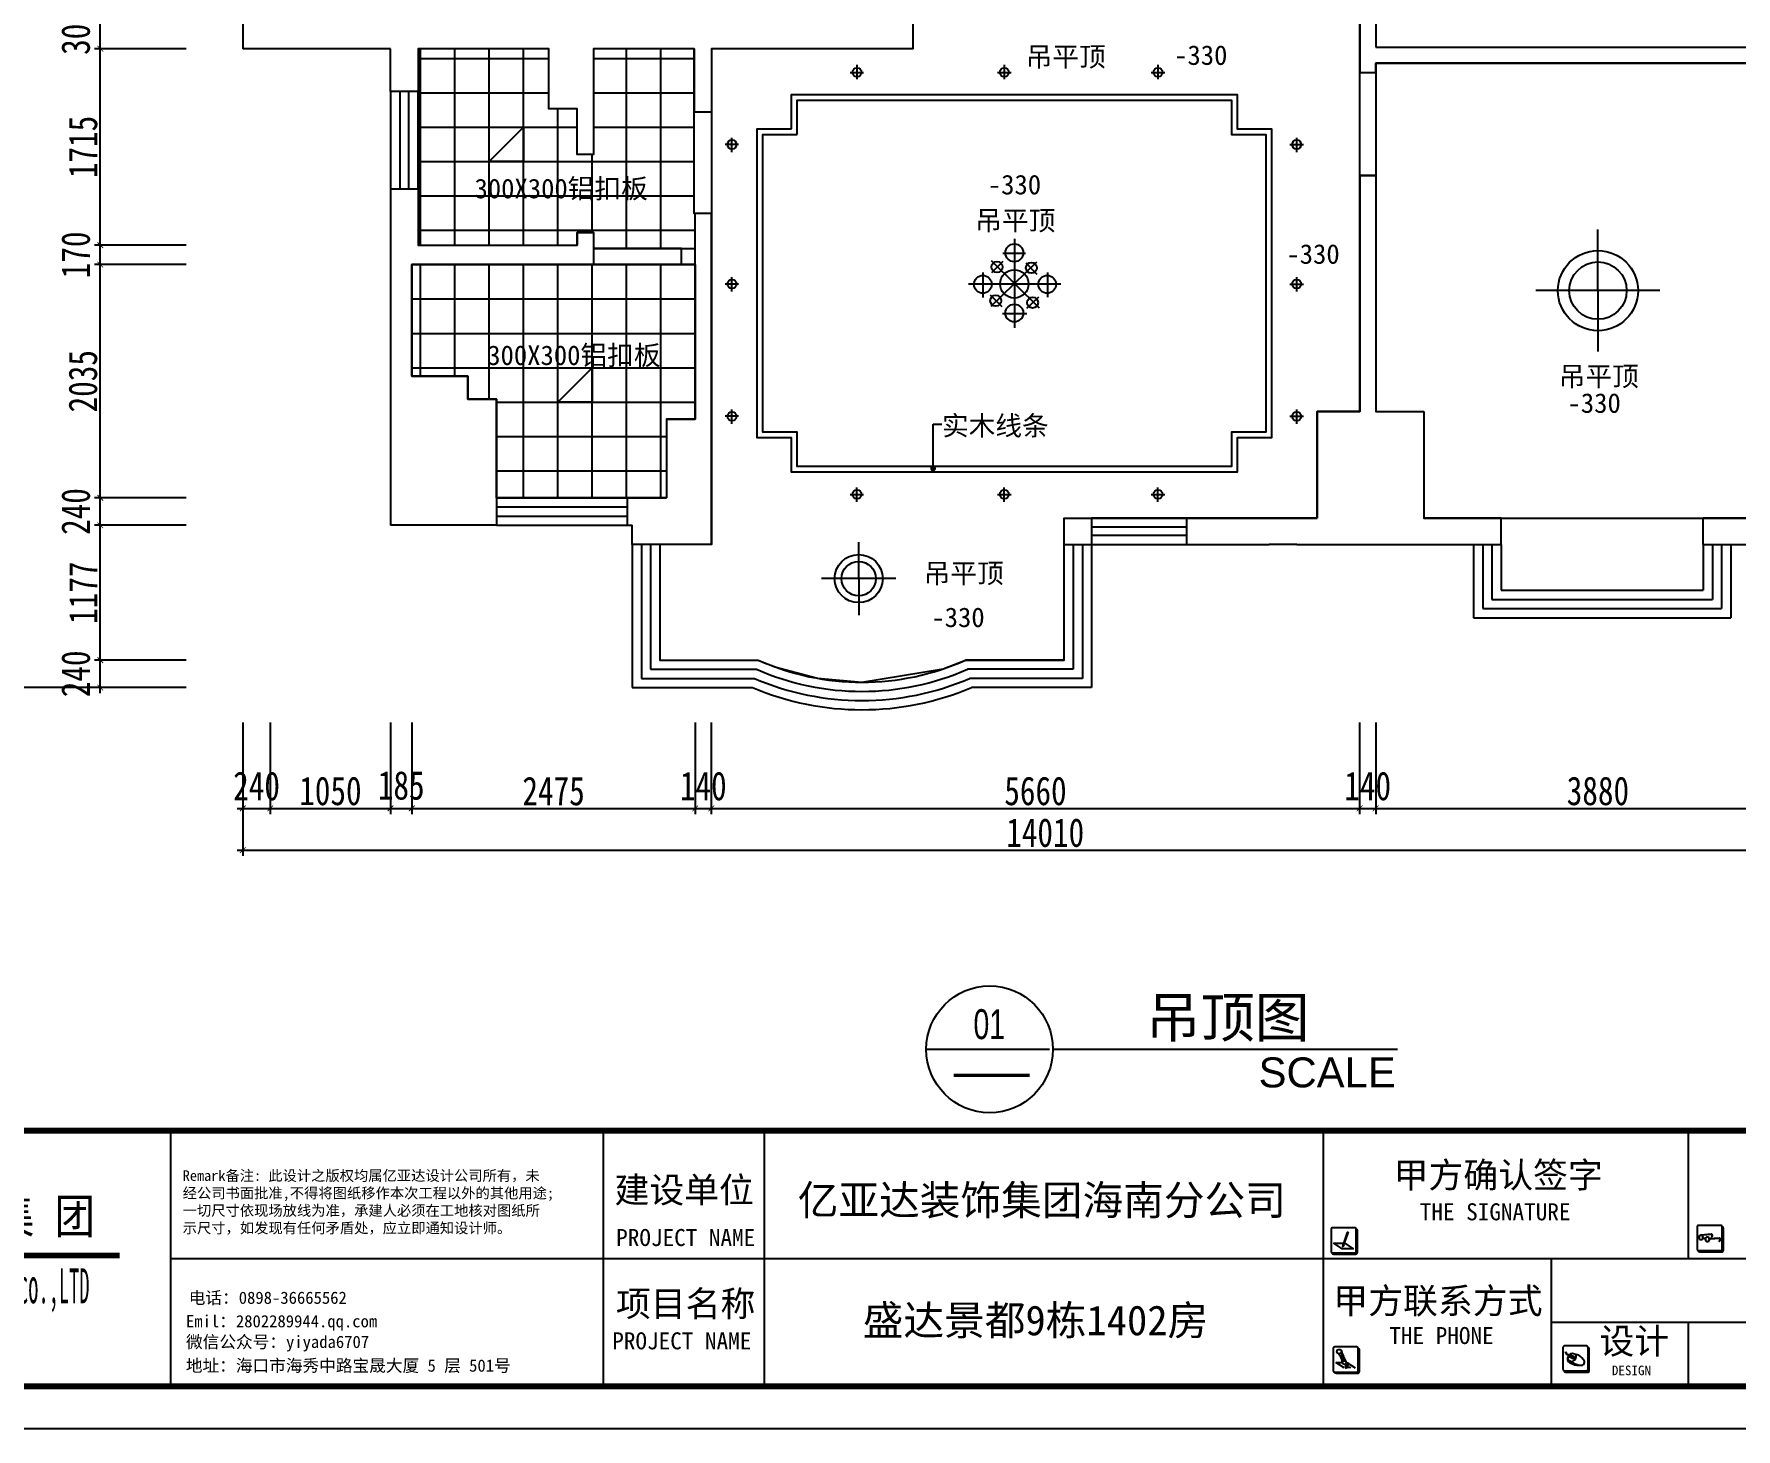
# Model space of a CAD drawing. Header units: millimetres. Extents: x 195858 to 476087, y -765534 to -702383.
# Drawn here: x 352683 to 367540, y -724474 to -712298 of the extents above; entities that cross this region are included whole.
import ezdxf
from ezdxf.enums import TextEntityAlignment as Align

# ---------------------------------------------------------------- set-up
doc = ezdxf.new("R2010")
doc.units = ezdxf.units.MM
doc.header["$PDMODE"] = 3
for name, color, linetype in [('0-01图框模板说明', 2, 'Continuous'), ('0-02图框细线', 136, 'Continuous'), ('250', 250, 'Continuous'), ('TK', 7, 'Continuous'), ('家具1', 2, 'Continuous'), ('家具内线', 8, 'Continuous'), ('家具外线', 4, 'Continuous')]:
    doc.layers.add(name, color=color, linetype=linetype)
doc.styles.add('ar', font='arial.ttf')
doc.styles.add('DIM', font='simhei.ttf', dxfattribs={"width": 0.8})
doc.styles.add('H1', font='')
doc.styles.add('HT', font='simhei.ttf')
doc.styles.get("Standard").update_dxf_attribs({"font": 'simhei.ttf'})
doc.styles.add('黑体', font='simhei.ttf')
doc.styles.get('H1').set_extended_font_data('SimSun')
doc.dimstyles.new('1-50', dxfattribs={"dimscale": 50, "dimtxt": 5, "dimasz": 1, "dimexe": 1, "dimexo": 0.1, "dimgap": 0.5, "dimtad": 1, "dimdec": 0, "dimdsep": 46, "dimtxsty": 'DIM', "dimblk": 'ARCHTICK', "dimcen": 4, "dimdle": 1, "dimclrd": 3, "dimclre": 3, "dimclrt": 7, "dimadec": 0, "dimazin": 0, "dimtfac": 1, "dimtdec": 0, "dimtmove": 2, "dimatfit": 3, "dimldrblk": 'DOT', "dimfxl": 15, "dimfxlon": 1, "dimarcsym": 0})
pattern_1 = [(0, (358455.34, -714311.02), (0, 300), []), (90, (358455.34, -714311.02), (-300, 2e-14), [])]

# ---------------------------------------------------------------- blocks, each defined once
blk = doc.blocks.new('_ArchTick')
at = {"color": 0, "linetype": 'ByBlock', "const_width": 0.15}
blk.add_lwpolyline([(-0.5, -0.5), (0.5, 0.5)], dxfattribs=at)
blk = doc.blocks.new('*D202')
at = {"layer": '250', "color": 3, "lineweight": -2}
for p, q in [((369696, -717732), (370496, -717732)), ((370446, -718022), (370446, -717682)), ((369696, -717972), (370496, -717972))]:
    blk.add_line(p, q, dxfattribs=at)
at = {"layer": 'Defpoints', "color": 0}
for p in [(363197, -717732), (370446, -717732), (363437, -717972)]:
    blk.add_point(p, dxfattribs=at)
at = {"layer": '250', "color": 3, "lineweight": -2, "xscale": 50, "yscale": 50, "zscale": 50}
for p, rotation in [((370446, -717732), 90), ((370446, -717972), 270)]:
    blk.add_blockref('_ArchTick', p, dxfattribs=dict(at, rotation=rotation))
at = {"layer": '250', "color": 7, "insert": (370301, -717852), "char_height": 250, "attachment_point": 5, "rotation": 90, "style": 'DIM'}
blk.add_mtext('240', dxfattribs=at)
blk = doc.blocks.new('_Dot')
at = {"color": 0, "linetype": 'ByBlock', "lineweight": -2}
blk.add_line((-0.5, 0), (-1, 0), dxfattribs=at)
at = {"color": 0, "linetype": 'ByBlock', "const_width": 0.5}
blk.add_lwpolyline([(-0.25, 0, 1), (0.25, 0, 1)], format="xyb", close=True, dxfattribs=at)
blk = doc.blocks.new('*D203')
at = {"layer": '250', "color": 3, "lineweight": -2}
for p, q in [((369696, -716722), (370496, -716722)), ((370446, -717782), (370446, -716672)), ((369696, -717732), (370496, -717732))]:
    blk.add_line(p, q, dxfattribs=at)
at = {"layer": 'Defpoints', "color": 0}
for p in [(368247, -716722), (370446, -716722), (363197, -717732)]:
    blk.add_point(p, dxfattribs=at)
at = {"layer": '250', "color": 3, "lineweight": -2, "xscale": 50, "yscale": 50, "zscale": 50}
for p, rotation in [((370446, -716722), 90), ((370446, -717732), 270)]:
    blk.add_blockref('_ArchTick', p, dxfattribs=dict(at, rotation=rotation))
at = {"layer": '250', "color": 7, "insert": (370295, -717227), "char_height": 250, "attachment_point": 5, "rotation": 90, "style": 'DIM'}
blk.add_mtext('1010', dxfattribs=at)
blk = doc.blocks.new('*D212')
at = {"layer": '250', "color": 3, "lineweight": -2}
for p, q in [((354505, -718307), (354505, -719107)), ((354745, -718307), (354745, -719107)), ((354455, -719057), (354795, -719057))]:
    blk.add_line(p, q, dxfattribs=at)
at = {"layer": 'Defpoints', "color": 0}
for p in [(354745, -711409), (354505, -711709), (354745, -719057)]:
    blk.add_point(p, dxfattribs=at)
at = {"layer": '250', "color": 3, "lineweight": -2, "xscale": 50, "yscale": 50, "zscale": 50, "rotation": 180}
blk.add_blockref('_ArchTick', (354505, -719057), dxfattribs=at)
at = {"layer": '250', "color": 3, "lineweight": -2, "xscale": 50, "yscale": 50, "zscale": 50}
blk.add_blockref('_ArchTick', (354745, -719057), dxfattribs=at)
at = {"layer": '250', "color": 7, "insert": (354625, -718863), "char_height": 250, "attachment_point": 5, "style": 'DIM'}
blk.add_mtext('240', dxfattribs=at)
blk = doc.blocks.new('*D213')
at = {"layer": '250', "color": 3, "lineweight": -2}
for p, q in [((354745, -718307), (354745, -719107)), ((355795, -718307), (355795, -719107)), ((354695, -719057), (355845, -719057))]:
    blk.add_line(p, q, dxfattribs=at)
at = {"layer": 'Defpoints', "color": 0}
for p in [(354745, -711409), (355795, -715869), (355795, -719057)]:
    blk.add_point(p, dxfattribs=at)
at = {"layer": '250', "color": 3, "lineweight": -2, "xscale": 50, "yscale": 50, "zscale": 50, "rotation": 180}
blk.add_blockref('_ArchTick', (354745, -719057), dxfattribs=at)
at = {"layer": '250', "color": 3, "lineweight": -2, "xscale": 50, "yscale": 50, "zscale": 50}
blk.add_blockref('_ArchTick', (355795, -719057), dxfattribs=at)
at = {"layer": '250', "color": 7, "insert": (355270, -718906), "char_height": 250, "attachment_point": 5, "style": 'DIM'}
blk.add_mtext('1050', dxfattribs=at)
blk = doc.blocks.new('*D214')
at = {"layer": '250', "color": 3, "lineweight": -2}
for p, q in [((355795, -718307), (355795, -719107)), ((355980, -718307), (355980, -719107)), ((355745, -719057), (356030, -719057))]:
    blk.add_line(p, q, dxfattribs=at)
at = {"layer": 'Defpoints', "color": 0}
for p in [(355980, -714569), (355795, -715869), (355980, -719057)]:
    blk.add_point(p, dxfattribs=at)
at = {"layer": '250', "color": 3, "lineweight": -2, "xscale": 50, "yscale": 50, "zscale": 50, "rotation": 180}
blk.add_blockref('_ArchTick', (355795, -719057), dxfattribs=at)
at = {"layer": '250', "color": 3, "lineweight": -2, "xscale": 50, "yscale": 50, "zscale": 50}
blk.add_blockref('_ArchTick', (355980, -719057), dxfattribs=at)
at = {"layer": '250', "color": 7, "insert": (355888, -718858), "char_height": 250, "attachment_point": 5, "style": 'DIM'}
blk.add_mtext('185', dxfattribs=at)
blk = doc.blocks.new('*D215')
at = {"layer": '250', "color": 3, "lineweight": -2}
for p, q in [((355980, -718307), (355980, -719107)), ((358455, -718307), (358455, -719107)), ((355930, -719057), (358505, -719057))]:
    blk.add_line(p, q, dxfattribs=at)
at = {"layer": 'Defpoints', "color": 0}
for p in [(355980, -714569), (358455, -714944), (358455, -719057)]:
    blk.add_point(p, dxfattribs=at)
at = {"layer": '250', "color": 3, "lineweight": -2, "xscale": 50, "yscale": 50, "zscale": 50, "rotation": 180}
blk.add_blockref('_ArchTick', (355980, -719057), dxfattribs=at)
at = {"layer": '250', "color": 3, "lineweight": -2, "xscale": 50, "yscale": 50, "zscale": 50}
blk.add_blockref('_ArchTick', (358455, -719057), dxfattribs=at)
at = {"layer": '250', "color": 7, "insert": (357218, -718907), "char_height": 250, "attachment_point": 5, "style": 'DIM'}
blk.add_mtext('2475', dxfattribs=at)
blk = doc.blocks.new('*D216')
at = {"layer": '250', "color": 3, "lineweight": -2}
for p, q in [((358455, -718307), (358455, -719107)), ((358595, -718307), (358595, -719107)), ((358405, -719057), (358645, -719057))]:
    blk.add_line(p, q, dxfattribs=at)
at = {"layer": 'Defpoints', "color": 0}
for p in [(358455, -714944), (358595, -715806), (358595, -719057)]:
    blk.add_point(p, dxfattribs=at)
at = {"layer": '250', "color": 3, "lineweight": -2, "xscale": 50, "yscale": 50, "zscale": 50, "rotation": 180}
blk.add_blockref('_ArchTick', (358455, -719057), dxfattribs=at)
at = {"layer": '250', "color": 3, "lineweight": -2, "xscale": 50, "yscale": 50, "zscale": 50}
blk.add_blockref('_ArchTick', (358595, -719057), dxfattribs=at)
at = {"layer": '250', "color": 7, "insert": (358525, -718863), "char_height": 250, "attachment_point": 5, "style": 'DIM'}
blk.add_mtext('140', dxfattribs=at)
blk = doc.blocks.new('*D217')
at = {"layer": '250', "color": 3, "lineweight": -2}
for p, q in [((358595, -718307), (358595, -719107)), ((364255, -718307), (364255, -719107)), ((358545, -719057), (364305, -719057))]:
    blk.add_line(p, q, dxfattribs=at)
at = {"layer": 'Defpoints', "color": 0}
for p in [(364255, -714876), (358595, -715806), (364255, -719057)]:
    blk.add_point(p, dxfattribs=at)
at = {"layer": '250', "color": 3, "lineweight": -2, "xscale": 50, "yscale": 50, "zscale": 50, "rotation": 180}
blk.add_blockref('_ArchTick', (358595, -719057), dxfattribs=at)
at = {"layer": '250', "color": 3, "lineweight": -2, "xscale": 50, "yscale": 50, "zscale": 50}
blk.add_blockref('_ArchTick', (364255, -719057), dxfattribs=at)
at = {"layer": '250', "color": 7, "insert": (361425, -718906), "char_height": 250, "attachment_point": 5, "style": 'DIM'}
blk.add_mtext('5660', dxfattribs=at)
blk = doc.blocks.new('*D218')
at = {"layer": '250', "color": 3, "lineweight": -2}
for p, q in [((364255, -718307), (364255, -719107)), ((364395, -718307), (364395, -719107)), ((364205, -719057), (364445, -719057))]:
    blk.add_line(p, q, dxfattribs=at)
at = {"layer": 'Defpoints', "color": 0}
for p in [(364255, -714876), (364395, -714876), (364395, -719057)]:
    blk.add_point(p, dxfattribs=at)
at = {"layer": '250', "color": 3, "lineweight": -2, "xscale": 50, "yscale": 50, "zscale": 50, "rotation": 180}
blk.add_blockref('_ArchTick', (364255, -719057), dxfattribs=at)
at = {"layer": '250', "color": 3, "lineweight": -2, "xscale": 50, "yscale": 50, "zscale": 50}
blk.add_blockref('_ArchTick', (364395, -719057), dxfattribs=at)
at = {"layer": '250', "color": 7, "insert": (364325, -718863), "char_height": 250, "attachment_point": 5, "style": 'DIM'}
blk.add_mtext('140', dxfattribs=at)
blk = doc.blocks.new('*D219')
at = {"layer": '250', "color": 3, "lineweight": -2}
for p, q in [((364395, -718307), (364395, -719107)), ((368275, -718307), (368275, -719107)), ((364345, -719057), (368325, -719057))]:
    blk.add_line(p, q, dxfattribs=at)
at = {"layer": 'Defpoints', "color": 0}
for p in [(364395, -714876), (368275, -715806), (368275, -719057)]:
    blk.add_point(p, dxfattribs=at)
at = {"layer": '250', "color": 3, "lineweight": -2, "xscale": 50, "yscale": 50, "zscale": 50, "rotation": 180}
blk.add_blockref('_ArchTick', (364395, -719057), dxfattribs=at)
at = {"layer": '250', "color": 3, "lineweight": -2, "xscale": 50, "yscale": 50, "zscale": 50}
blk.add_blockref('_ArchTick', (368275, -719057), dxfattribs=at)
at = {"layer": '250', "color": 7, "insert": (366335, -718906), "char_height": 250, "attachment_point": 5, "style": 'DIM'}
blk.add_mtext('3880', dxfattribs=at)
blk = doc.blocks.new('*D221')
at = {"layer": '250', "color": 3, "lineweight": -2}
for p, q in [((354505, -718672), (354505, -719472)), ((368515, -718672), (368515, -719472)), ((354455, -719422), (368565, -719422))]:
    blk.add_line(p, q, dxfattribs=at)
at = {"layer": 'Defpoints', "color": 0}
for p in [(354505, -718307), (368515, -718307), (368515, -719422)]:
    blk.add_point(p, dxfattribs=at)
at = {"layer": '250', "color": 3, "lineweight": -2, "xscale": 50, "yscale": 50, "zscale": 50, "rotation": 180}
blk.add_blockref('_ArchTick', (354505, -719422), dxfattribs=at)
at = {"layer": '250', "color": 3, "lineweight": -2, "xscale": 50, "yscale": 50, "zscale": 50}
blk.add_blockref('_ArchTick', (368515, -719422), dxfattribs=at)
at = {"layer": '250', "color": 7, "insert": (361510, -719270), "char_height": 250, "attachment_point": 5, "style": 'DIM'}
blk.add_mtext('14010', dxfattribs=at)
blk = doc.blocks.new('*D222')
at = {"layer": '250', "color": 3, "lineweight": -2}
for p, q in [((354011, -717763), (353211, -717763)), ((353261, -718053), (353261, -717713)), ((354011, -718003), (353211, -718003))]:
    blk.add_line(p, q, dxfattribs=at)
at = {"layer": 'Defpoints', "color": 0}
for p in [(353261, -717763), (359553, -717763), (360363, -718003)]:
    blk.add_point(p, dxfattribs=at)
at = {"layer": '250', "color": 3, "lineweight": -2, "xscale": 50, "yscale": 50, "zscale": 50}
for p, rotation in [((353261, -717763), 90), ((353261, -718003), 270)]:
    blk.add_blockref('_ArchTick', p, dxfattribs=dict(at, rotation=rotation))
at = {"layer": '250', "color": 7, "insert": (353047, -717883), "char_height": 250, "attachment_point": 5, "rotation": 90, "style": 'DIM'}
blk.add_mtext('240', dxfattribs=at)
blk = doc.blocks.new('*D223')
at = {"layer": '250', "color": 3, "lineweight": -2}
for p, q in [((353261, -717813), (353261, -716536)), ((354011, -716586), (353211, -716586)), ((354011, -717763), (353211, -717763))]:
    blk.add_line(p, q, dxfattribs=at)
at = {"layer": 'Defpoints', "color": 0}
for p in [(353261, -716586), (358128, -716586), (359553, -717763)]:
    blk.add_point(p, dxfattribs=at)
at = {"layer": '250', "color": 3, "lineweight": -2, "xscale": 50, "yscale": 50, "zscale": 50}
for p, rotation in [((353261, -716586), 90), ((353261, -717763), 270)]:
    blk.add_blockref('_ArchTick', p, dxfattribs=dict(at, rotation=rotation))
at = {"layer": '250', "color": 7, "insert": (353111, -717175), "char_height": 250, "attachment_point": 5, "rotation": 90, "style": 'DIM'}
blk.add_mtext('1177', dxfattribs=at)
blk = doc.blocks.new('*D224')
at = {"layer": '250', "color": 3, "lineweight": -2}
for p, q in [((354011, -716346), (353211, -716346)), ((353261, -716636), (353261, -716296)), ((354011, -716586), (353211, -716586))]:
    blk.add_line(p, q, dxfattribs=at)
at = {"layer": 'Defpoints', "color": 0}
for p in [(353261, -716346), (358128, -716346), (358128, -716586)]:
    blk.add_point(p, dxfattribs=at)
at = {"layer": '250', "color": 3, "lineweight": -2, "xscale": 50, "yscale": 50, "zscale": 50}
for p, rotation in [((353261, -716346), 90), ((353261, -716586), 270)]:
    blk.add_blockref('_ArchTick', p, dxfattribs=dict(at, rotation=rotation))
at = {"layer": '250', "color": 7, "insert": (353047, -716466), "char_height": 250, "attachment_point": 5, "rotation": 90, "style": 'DIM'}
blk.add_mtext('240', dxfattribs=at)
blk = doc.blocks.new('*D225')
at = {"layer": '250', "color": 3, "lineweight": -2}
for p, q in [((354011, -714311), (353211, -714311)), ((353261, -716396), (353261, -714261)), ((354011, -716346), (353211, -716346))]:
    blk.add_line(p, q, dxfattribs=at)
at = {"layer": 'Defpoints', "color": 0}
for p in [(353261, -714311), (357388, -714311), (358128, -716346)]:
    blk.add_point(p, dxfattribs=at)
at = {"layer": '250', "color": 3, "lineweight": -2, "xscale": 50, "yscale": 50, "zscale": 50}
for p, rotation in [((353261, -714311), 90), ((353261, -716346), 270)]:
    blk.add_blockref('_ArchTick', p, dxfattribs=dict(at, rotation=rotation))
at = {"layer": '250', "color": 7, "insert": (353110, -715329), "char_height": 250, "attachment_point": 5, "rotation": 90, "style": 'DIM'}
blk.add_mtext('2035', dxfattribs=at)
blk = doc.blocks.new('*D226')
at = {"layer": '250', "color": 3, "lineweight": -2}
for p, q in [((354011, -714141), (353211, -714141)), ((353261, -714361), (353261, -714091)), ((354011, -714311), (353211, -714311))]:
    blk.add_line(p, q, dxfattribs=at)
at = {"layer": 'Defpoints', "color": 0}
for p in [(353261, -714141), (357443, -714141), (357388, -714311)]:
    blk.add_point(p, dxfattribs=at)
at = {"layer": '250', "color": 3, "lineweight": -2, "xscale": 50, "yscale": 50, "zscale": 50}
for p, rotation in [((353261, -714141), 90), ((353261, -714311), 270)]:
    blk.add_blockref('_ArchTick', p, dxfattribs=dict(at, rotation=rotation))
at = {"layer": '250', "color": 7, "insert": (353047, -714226), "char_height": 250, "attachment_point": 5, "rotation": 90, "style": 'DIM'}
blk.add_mtext('170', dxfattribs=at)
blk = doc.blocks.new('*D227')
at = {"layer": '250', "color": 3, "lineweight": -2}
for p, q in [((353261, -714191), (353261, -712376)), ((354011, -712426), (353211, -712426)), ((354011, -714141), (353211, -714141))]:
    blk.add_line(p, q, dxfattribs=at)
at = {"layer": 'Defpoints', "color": 0}
for p in [(353261, -712426), (357443, -712426), (357443, -714141)]:
    blk.add_point(p, dxfattribs=at)
at = {"layer": '250', "color": 3, "lineweight": -2, "xscale": 50, "yscale": 50, "zscale": 50}
for p, rotation in [((353261, -712426), 90), ((353261, -714141), 270)]:
    blk.add_blockref('_ArchTick', p, dxfattribs=dict(at, rotation=rotation))
at = {"layer": '250', "color": 7, "insert": (353111, -713284), "char_height": 250, "attachment_point": 5, "rotation": 90, "style": 'DIM'}
blk.add_mtext('1715', dxfattribs=at)
blk = doc.blocks.new('*D228')
at = {"layer": '250', "color": 3, "lineweight": -2}
for p, q in [((353261, -712476), (353261, -712076)), ((354011, -712126), (353211, -712126)), ((354011, -712426), (353211, -712426))]:
    blk.add_line(p, q, dxfattribs=at)
at = {"layer": 'Defpoints', "color": 0}
for p in [(353261, -712126), (361623, -712126), (357443, -712426)]:
    blk.add_point(p, dxfattribs=at)
at = {"layer": '250', "color": 3, "lineweight": -2, "xscale": 50, "yscale": 50, "zscale": 50}
for p, rotation in [((353261, -712126), 90), ((353261, -712426), 270)]:
    blk.add_blockref('_ArchTick', p, dxfattribs=dict(at, rotation=rotation))
at = {"layer": '250', "color": 7, "insert": (353047, -712276), "char_height": 250, "attachment_point": 5, "rotation": 90, "style": 'DIM'}
blk.add_mtext('300', dxfattribs=at)
blk = doc.blocks.new('*D234')
at = {"layer": '250', "color": 3, "lineweight": -2}
for p, q in [((353264, -705728), (352464, -705728)), ((352514, -705678), (352514, -718053)), ((353264, -718003), (352464, -718003))]:
    blk.add_line(p, q, dxfattribs=at)
at = {"layer": 'Defpoints', "color": 0}
for p in [(354054, -705728), (352514, -718003), (353654, -718003)]:
    blk.add_point(p, dxfattribs=at)
at = {"layer": '250', "color": 3, "lineweight": -2, "xscale": 50, "yscale": 50, "zscale": 50}
for p, rotation in [((352514, -705728), 90), ((352514, -718003), 270)]:
    blk.add_blockref('_ArchTick', p, dxfattribs=dict(at, rotation=rotation))
at = {"layer": '250', "color": 7, "insert": (352364, -711866), "char_height": 250, "attachment_point": 5, "rotation": 90, "style": 'DIM'}
blk.add_mtext('12275', dxfattribs=at)
blk = doc.blocks.new('A$C277C16EF')
at = {"layer": '0-01图框模板说明'}
for points in [[(-12145, 1411, -0.414214), (-12158, 1397), (-12331, 1397, -0.071272), (-12335, 1398, 0.348143), (-12322, 1388), (-12149, 1388, 0.414214), (-12135, 1401), (-12135, 1574, 0.333108), (-12145, 1587, -0.057743), (-12145, 1584)], [(-9240, 1428, -0.414214), (-9254, 1415), (-9427, 1415, -0.071272), (-9430, 1416, 0.348143), (-9417, 1405), (-9245, 1405, 0.414214), (-9231, 1419), (-9231, 1592, 0.333108), (-9241, 1605, -0.057743), (-9240, 1601)], [(-12128, 465, -0.414214), (-12141, 451), (-12314, 451, -0.071272), (-12318, 452, 0.348143), (-12305, 442), (-12132, 442, 0.414214), (-12119, 455), (-12119, 628, 0.333108), (-12129, 641, -0.057743), (-12128, 638)], [(-10305, 473, -0.414214), (-10318, 460), (-10491, 460, -0.071272), (-10495, 460, 0.348143), (-10482, 450), (-10309, 450, 0.414214), (-10296, 463), (-10296, 636, 0.333108), (-10305, 649, -0.057743), (-10305, 646)]]:
    blk.add_hatch(color=8, dxfattribs=at).paths.add_polyline_path(points)
at = {"layer": '0-01图框模板说明', "color": 8}
for p, q in [((-9408, 1541), (-9327, 1547)), ((-9396, 1540), (-9326, 1546)), ((-9345, 1510), (-9264, 1516)), ((-9333, 1509), (-9264, 1515)), ((-12251, 1448), (-12253, 1444)), ((-12252, 1448), (-12253, 1446)), ((-12253, 1446), (-12253, 1444)), ((-12252, 1445), (-12253, 1444)), ((-12251, 1447), (-12252, 1445)), ((-10471, 551), (-10471, 551)), ((-10462, 577), (-10429, 561)), ((-10456, 543), (-10415, 520)), ((-10421, 576), (-10454, 588)), ((-10449, 575), (-10449, 575)), ((-10449, 575), (-10425, 562)), ((-10420, 571), (-10445, 582)), ((-10379, 585), (-10421, 597)), ((-10411, 561), (-10404, 557)), ((-12241, 484), (-12306, 527)), ((-12306, 527), (-12253, 527)), ((-12224, 527), (-12219, 527)), ((-12219, 527), (-12153, 484))]:
    blk.add_line(p, q, dxfattribs=at)
at = {"layer": '0-01图框模板说明', "color": 2, "const_width": 49}
blk.add_lwpolyline([(-338, 19745), (-338, 338), (-28062, 338), (-28062, 19745)], close=True, dxfattribs=at)
blk.add_lwpolyline([(-338, 2367), (-28066, 2367)], dxfattribs=at)
at = {"layer": '0-01图框模板说明', "color": 8}
for points in [[(-12331, 1397), (-12158, 1397, 0.414214), (-12145, 1411), (-12145, 1584, 0.414214), (-12158, 1597), (-12331, 1597, 0.414214), (-12344, 1584), (-12344, 1411, 0.414214)], [(-12208, 1555), (-12215, 1557), (-12215, 1559, -0.451962), (-12211, 1560), (-12210, 1560, -0.418435), (-12208, 1556)], [(-9427, 1415), (-9254, 1415, 0.414214), (-9240, 1428), (-9240, 1601, 0.414214), (-9254, 1615), (-9427, 1615, 0.414214), (-9440, 1601), (-9440, 1428, 0.414214)], [(-12314, 451), (-12141, 451, 0.414214), (-12128, 465), (-12128, 638, 0.414214), (-12141, 651), (-12314, 651, 0.414214), (-12328, 638), (-12328, 465, 0.414214)], [(-10491, 460), (-10318, 460, 0.414214), (-10305, 473), (-10305, 646, 0.414214), (-10318, 659), (-10491, 659, 0.414214), (-10504, 646), (-10504, 473, 0.414214)]]:
    blk.add_lwpolyline(points, format="xyb", close=True, dxfattribs=at)
for points in [[(-12335, 1398, 0.348143), (-12322, 1388), (-12149, 1388, 0.414214), (-12135, 1401), (-12135, 1574, 0.333108), (-12145, 1587)], [(-9430, 1416, 0.348143), (-9417, 1405), (-9245, 1405, 0.414214), (-9231, 1419), (-9231, 1592, 0.333108), (-9241, 1605)], [(-12318, 452, 0.348143), (-12305, 442), (-12132, 442, 0.414214), (-12119, 455), (-12119, 628, 0.333108), (-12129, 641)], [(-10495, 460, 0.348143), (-10482, 450), (-10309, 450, 0.414214), (-10296, 463), (-10296, 636, 0.333108), (-10305, 649)]]:
    blk.add_lwpolyline(points, format="xyb", dxfattribs=at)
for points in [[(-12211, 1548), (-12218, 1551), (-12249, 1464), (-12242, 1462)], [(-12208, 1555), (-12216, 1558), (-12218, 1551), (-12210, 1548)], [(-12251, 1447), (-12252, 1448), (-12249, 1464), (-12242, 1462)]]:
    blk.add_lwpolyline(points, close=True, dxfattribs=at)
blk.add_lwpolyline([(-12238, 1473), (-12235, 1473), (-12170, 1430), (-12257, 1430), (-12323, 1473), (-12246, 1473)], dxfattribs=at)
for centre, radius in [((-12280, 614), 17.7), ((-12268, 579), 2.53), ((-12263, 570), 2.53), ((-12262, 582), 2.53), ((-12259, 560), 2.53), ((-12258, 573), 2.53), ((-12256, 586), 2.53), ((-12253, 563), 2.53), ((-12254, 548), 2.53), ((-12252, 576), 2.53), ((-12239, 527), 14.3), ((-12247, 566), 2.53), ((-12248, 551), 2.53), ((-12242, 555), 2.53)]:
    blk.add_circle(centre, radius, dxfattribs=at)
for centre, radius, start, end in [((-9389, 1516), 24.9, 105.757, 120.9015), ((-9388, 1491), 21.7, 39.9377, 115.0821), ((-9396, 1540), 0.332, 94.538, 105.757), ((-9381, 1528), 16.1, 194.4811, 315.0527), ((-9326, 1485), 24.9, 105.757, 138.6812), ((-9333, 1509), 0.332, 94.538, 105.757), ((-9332, 1534), 14.1, 298.7114, 70.1269), ((-9332, 1534), 13.4, 300.3285, 62.5398), ((-9326, 1545), 0.332, 62.5398, 94.538), ((-9325, 1522), 0.341, 133.8328, 294.2798), ((-9269, 1503), 14.1, 298.7114, 70.1269), ((-9264, 1515), 0.332, 62.5398, 94.538), ((-9270, 1503), 13.4, 300.3285, 62.5398), ((-9263, 1491), 0.341, 133.8328, 294.2798), ((-12394, 500), 144, 10.8653, 46.0134), ((-11892, 729), 386, 196.3548, 210.1283), ((-10446, 561), 21.3, 158.1829, 240.9002), ((-10421, 555), 46.4, 172.2315, 207.5085), ((-10376, 526), 99.8, 139.3249, 154.2833), ((-10430, 563), 35, 74.0812, 127.264), ((-10447, 579), 3.62, 54.1755, 246.924), ((-10445, 579), 46.7, 277.384, 14.5417), ((-10419, 579), 21, 239.1443, 279.6549), ((-10424, 568), 5.39, 255.5948, 46.2056), ((-10431, 557), 21, 22.1455, 62.6561), ((-10416, 563), 5.32, 279.6549, 22.1455), ((-10448, 474), 131, 28.784, 58.3007), ((-10374, 651), 146, 233.0714, 279.6677), ((-10357, 637), 131, 243.4996, 273.0164), ((-10359, 532), 27.1, 290.3762, 11.4241)]:
    blk.add_arc(centre, radius, start, end, dxfattribs=at)
for centre in [(-9409, 1520), (-9408, 1520), (-9358, 1505), (-9357, 1505)]:
    blk.add_ellipse(centre, major_axis=(0, 20.6), ratio=0.646017, dxfattribs=at)
for points in [[(-10458, 585), (-10473, 587), (-10480, 594), (-10483, 611)], [(-10456, 587), (-10473, 588), (-10478, 600), (-10482, 612)]]:
    blk.add_open_spline(points, degree=3, dxfattribs=at)
blk.add_spline([(-12239, 513), (-12210, 500), (-12209, 510), (-12222, 507), (-12230, 484), (-12195, 490), (-12189, 484)], degree=3, dxfattribs=at)
at = {"layer": '0-02图框细线'}
for p, q in [((-21553, 338), (-21553, 2367)), ((-18119, 327), (-18119, 2367)), ((-16842, 327), (-16842, 2367)), ((-12405, 338), (-12405, 2367)), ((-9507, 1352), (-9507, 2367)), ((-21553, 1352), (-338, 1352)), ((-10594, 338), (-10594, 1352)), ((-338, 845), (-10594, 845)), ((-9507, 338), (-9507, 845))]:
    blk.add_line(p, q, dxfattribs=at)
blk.add_lwpolyline([(0, 20083), (0, 0), (-28400, 0), (-28400, 20083)], close=True, dxfattribs=at)
at = {"layer": '0-02图框细线', "ltscale": 0.2, "const_width": 45}
blk.add_lwpolyline([(-26342, 1377), (-21957, 1377)], dxfattribs=at)
at = {"layer": '0-02图框细线'}
for s, insert, char_height, attachment_point in [('{\\fSimHei|b0|i0|c134|p2;Remark备注: 此设计之版权均属亿亚达设计公司所有，未\\P经公司书面批准,不得将图纸移作本次工程以外的其他用途;\\P一切尺寸依现场放线为准，承建人必须在工地核对图纸所\\P示尺寸，如发现有任何矛盾处，应立即通知设计师。}', (-21458, 1541), 83.12, 7), ('{\\fSimSun|b0|i0|c134|p2;建设单位}', (-18031, 1885), 202.86, 4), ('{\\fSimSun|b0|i0|c134|p2;甲方确认签字}', (-11848, 2004), 202.86, 4), ('{\\fSimSun|b0|i0|c134|p2;THE SIGNATURE}', (-11640, 1722), 135.24, 4), ('{\\fSimSun|b0|i0|c134|p2;PROJECT NAME}', (-18018, 1518), 135.24, 4), ('{\\fSimSun|b0|i0|c134|p2;电话：0898-36665562  }', (-21410, 1036), 96.98, 4), ('{\\fSimSun|b0|i0|c134|p2;项目名称}', (-18020, 983), 202.86, 4), ('{\\fSimSun|b0|i0|c134|p2;甲方联系方式}', (-12326, 1005), 202.86, 4), ('{\\fSimSun|b0|i0|c134|p2;Emil：2802289944.qq.com}', (-21432, 841), 96.98, 4), ('{\\fSimSun|b0|i0|c134|p2;THE PHONE}', (-11882, 740), 135.24, 4), ('{\\fSimSun|b0|i0|c134|p2;设计}', (-10215, 686), 202.86, 4), ('{\\fSimSun|b0|i0|c134|p2;微信公众号：yiyada6707}', (-21432, 677), 96.98, 4), ('{\\fSimSun|b0|i0|c134|p2;PROJECT NAME}', (-18049, 698), 135.24, 4), ('{\\fSimSun|b0|i0|c134|p2;地址：海口市海秀中路宝晟大厦 5 层 501号}', (-21433, 497), 96.98, 4), ('{\\fSimSun|b0|i0|c134|p2;DESIGN}', (-10116, 464), 76.2, 4)]:
    blk.add_mtext(s, dxfattribs=dict(at, insert=insert, char_height=char_height, attachment_point=attachment_point))
at = {"layer": '0-02图框细线', "char_height": 236.67, "attachment_point": 5, "style": '黑体'}
for s, insert in [('亿亚达装饰集团海南分公司', (-14640, 1802)), ('{\\fSimSun|b0|i0|c134|p2;盛达景都9栋1402房}', (-14690, 849))]:
    blk.add_mtext(s, dxfattribs=dict(at, insert=insert))
at = {"layer": 'TK', "color": 150, "style": 'H1'}
for s, width, p in [('江 苏 億 亞 逹 装 饰 集 团', 0.85, (-26327, 1551)), ('jiangsu  Yiyada Interior design Engineering co.,LTD', 0.43, (-26331, 997))]:
    blk.add_text(s, height=277.07, dxfattribs=dict(at, width=width)).set_placement(p)
blk = doc.blocks.new('efd')
at = {"layer": '家具内线'}
for p, q in [((-22779, -712408), (-22616, -712408)), ((-22696, -712304), (-22696, -712950)), ((-22534, -712472), (-22868, -712796)), ((-22864, -712460), (-22515, -712806)), ((-22780, -712468), (-22862, -712551)), ((-22613, -712477), (-22533, -712560)), ((-23030, -712631), (-22357, -712631)), ((-22926, -712548), (-22926, -712730)), ((-22455, -712548), (-22455, -712728)), ((-22871, -712711), (-22788, -712796)), ((-22604, -712807), (-22519, -712724)), ((-22781, -712846), (-22606, -712846))]:
    blk.add_line(p, q, dxfattribs=at)
at = {"layer": '家具外线'}
for centre, radius in [((-22696, -712405), 64.5), ((-22822, -712508), 39.8), ((-22696, -712631), 103), ((-22572, -712514), 39.8), ((-22925, -712634), 64.5), ((-22457, -712634), 64.5), ((-22831, -712753), 39.8), ((-22696, -712843), 64.5), ((-22563, -712767), 39.8)]:
    blk.add_circle(centre, radius, dxfattribs=at)

msp = doc.modelspace()

# ---------------------------------------------------------------- hatches: boundary and pattern name
at = {"layer": '250'}
h = msp.add_hatch(dxfattribs=at)
h.set_pattern_fill('_USER', color=256, scale=300, style=0, double=1, pattern_type=0)
h.set_pattern_definition(pattern_1)
h.paths.add_polyline_path([(358445.3, -712976), (358445.3, -712426), (357565.3, -712426), (357565.3, -713351), (357425.3, -713351), (357425.3, -712951), (357175.3, -712951), (357175.3, -712426), (356035.3, -712426), (356035.3, -712801), (356035.3, -713651), (356035.3, -714141), (357425.3, -714141), (357425.3, -714031), (357565.3, -714031), (357565.3, -714171), (358335.3, -714171), (358455.3, -714171), (358455.3, -713866), (358445.3, -713866)])
h = msp.add_hatch(dxfattribs=at)
h.set_pattern_fill('_USER', color=256, scale=300, style=0, double=1, pattern_type=0)
h.set_pattern_definition(pattern_1)
h.paths.add_polyline_path([(358205.3, -716346), (356720.3, -716346), (356720.3, -715486), (356470.3, -715486), (356470.3, -715286), (355980.3, -715286), (355980.3, -714311), (358455.3, -714311), (358455.3, -715661), (358205.3, -715661)])

# ---------------------------------------------------------------- linework, layer by layer
at = {"color": 2}
msp.add_line((360471, -721160.4), (361547, -721160.4), dxfattribs=at)
msp.add_line((361577.5, -721160.4), (364585, -721160.4))
at = {"color": 150}
msp.add_circle((361024.3, -721160.4), 553.2, dxfattribs=at)
at = {"layer": '250', "color": 3}
for p, q in [((354505.3, -708318), (354505.3, -712426)), ((355795.3, -712801), (355795.3, -713651)), ((355875.3, -712801), (355875.3, -713651)), ((355955.3, -713651), (355955.3, -712801)), ((356035.3, -713651), (356035.3, -712801)), ((356720.3, -716346), (357860.3, -716346)), ((356720.3, -716426), (357860.3, -716426)), ((356720.3, -716506), (357860.3, -716506)), ((362745.3, -716523), (361915.3, -716523)), ((356720.3, -716586), (357860.3, -716586)), ((362745.3, -716603), (361915.3, -716603)), ((361915.3, -716673), (362745.3, -716673)), ((357905.3, -716753), (357905.3, -718003)), ((357905.3, -716753), (357905.3, -718003)), ((357985.3, -716753), (357985.3, -717923)), ((357985.3, -716753), (357985.3, -717923)), ((358065.3, -716753), (358065.3, -717843)), ((358065.3, -716753), (358065.3, -717843)), ((358145.3, -716753), (358145.3, -717763)), ((358145.3, -716753), (358145.3, -717763)), ((361675.3, -717763), (361675.3, -716753)), ((361755.3, -716753), (361755.3, -717843)), ((361835.3, -716753), (361835.3, -717923)), ((361915.3, -716753), (361915.3, -718003)), ((361915.3, -716753), (362745.3, -716753)), ((365250.3, -716753), (365250.3, -717393)), ((365330.3, -716753), (365330.3, -717313)), ((365410.3, -716753), (365410.3, -717233)), ((365490.3, -716753), (365490.3, -717153)), ((367255.3, -716753), (367255.3, -717153)), ((367335.3, -716753), (367335.3, -717233)), ((367415.3, -716753), (367415.3, -717313)), ((367495.3, -716753), (367495.3, -717393)), ((365490.3, -717153), (367255.3, -717153)), ((365330.3, -717313), (367415.3, -717313)), ((365410.3, -717233), (367335.3, -717233)), ((365250.3, -717393), (367495.3, -717393)), ((358145.3, -717763), (359005.3, -717763)), ((361675.3, -717763), (360815.3, -717763)), ((358065.3, -717843), (358988.4, -717843)), ((361755.3, -717843), (360832.3, -717843)), ((357905.3, -718003), (358955.5, -718003)), ((357985.3, -717923), (358971.8, -717923)), ((361835.3, -717923), (360848.9, -717923)), ((361915.3, -718003), (360865.2, -718003))]:
    msp.add_line(p, q, dxfattribs=at)
at = {"layer": '250', "color": 0}
for p, q in [((360355.3, -709596), (360355.3, -712426)), ((364255.3, -710183), (364255.3, -712633)), ((364395.3, -710183), (364395.3, -712413)), ((364395.3, -712413), (368275.3, -712413)), ((355795.3, -712426), (354505.3, -712426)), ((355795.3, -712801), (355795.3, -712426)), ((356035.3, -712426), (356035.3, -712801)), ((357175.3, -712426), (356035.3, -712426)), ((357175.3, -712951), (357175.3, -712426)), ((357565.3, -712426), (357565.3, -713351)), ((358445.3, -712426), (357565.3, -712426)), ((358445.3, -712426), (358445.3, -712976)), ((360355.3, -712426), (358595.3, -712426)), ((358595.3, -712426), (358595.3, -712976)), ((364395.3, -712553), (368275.3, -712553)), ((364395.3, -712633), (364395.3, -712553)), ((364255.3, -712633), (364395.3, -712633)), ((356035.3, -712801), (355795.3, -712801)), ((357425.3, -712951), (357175.3, -712951)), ((357425.3, -713351), (357425.3, -712951)), ((358445.3, -712976), (358595.3, -712976)), ((357565.3, -713351), (357425.3, -713351)), ((364255.3, -713533), (364395.3, -713533)), ((364255.3, -713533), (364255.3, -715593)), ((364395.3, -713533), (364395.3, -715593)), ((356035.3, -713651), (355795.3, -713651)), ((355795.3, -713651), (355795.3, -716586)), ((356035.3, -713651), (356035.3, -714141)), ((358595.3, -713866), (358455.3, -713866)), ((358455.3, -714311), (358455.3, -713866)), ((358595.3, -716523), (358595.3, -713866)), ((357565.3, -714031), (357425.3, -714031)), ((357425.3, -714031), (357425.3, -714141)), ((357565.3, -714031), (357565.3, -714311)), ((356035.3, -714141), (357425.3, -714141)), ((358335.3, -714311), (358335.3, -714171)), ((358335.3, -714171), (358455.3, -714171)), ((357565.3, -714311), (355980.3, -714311)), ((355980.3, -714311), (355980.3, -715286)), ((358455.3, -714311), (358335.3, -714311)), ((358455.3, -715661), (358455.3, -714311)), ((355980.3, -715286), (356470.3, -715286)), ((356470.3, -715286), (356470.3, -715486)), ((356470.3, -715486), (356720.3, -715486)), ((356720.3, -715486), (356720.3, -716346)), ((358205.3, -715661), (358455.3, -715661)), ((358205.3, -715661), (358205.3, -716346)), ((364255.3, -715593), (363885.3, -715593)), ((363885.3, -715593), (363885.3, -716523)), ((364395.3, -715593), (364815.3, -715593)), ((364815.3, -715593), (364815.3, -716523)), ((356720.3, -716346), (356720.3, -716586)), ((357860.3, -716346), (358205.3, -716346)), ((357860.3, -716346), (357860.3, -716586)), ((358595.3, -716753), (358595.3, -716523)), ((361675.3, -716753), (361675.3, -716523)), ((361675.3, -716523), (361915.3, -716523)), ((361915.3, -716523), (361915.3, -716753)), ((363885.3, -716523), (362745.3, -716523)), ((362745.3, -716753), (362745.3, -716523)), ((365490.3, -716523), (364815.3, -716523)), ((365490.3, -716753), (365490.3, -716523)), ((365490.3, -716523), (367255.3, -716523)), ((368275.3, -716523), (367255.3, -716523)), ((367255.3, -716753), (367255.3, -716523)), ((356480.3, -716586), (355795.3, -716586)), ((356720.3, -716586), (356480.3, -716586)), ((357860.3, -716586), (357905.3, -716586)), ((357905.3, -716753), (357905.3, -716586)), ((358595.3, -716591), (358595.3, -716591)), ((358145.3, -716753), (357905.3, -716753)), ((358595.3, -716753), (358145.3, -716753)), ((361675.3, -716753), (361915.3, -716753)), ((362745.3, -716753), (363465.3, -716753)), ((363705.3, -716753), (363465.3, -716753)), ((363705.3, -716753), (365490.3, -716753)), ((367255.3, -716753), (368515.3, -716753))]:
    msp.add_line(p, q, dxfattribs=at)
at = {"layer": '250', "color": 2}
for p, q in [((358335.3, -714171), (357565.3, -714171)), ((358335.3, -714311), (357565.3, -714311))]:
    msp.add_line(p, q, dxfattribs=at)
for points in [[(364395.3, -712413), (368275.3, -712413), (368275.3, -708393), (364945.3, -708393), (364945.3, -709233), (364395.3, -709233), (364395.3, -712413)], [(363885.3, -716523), (363885.3, -715593), (364255.3, -715593), (364255.3, -712173), (360355.3, -712173), (360355.3, -712426), (358595.3, -712426), (358595.3, -716753), (358145.3, -716753), (358145.3, -717763), (359005.3, -717763), (359150.7, -717821.9), (359521.1, -717921.7), (359910.3, -717956.1), (360618, -717840.2), (360815.3, -717763), (361675.3, -717763), (361675.3, -716753), (361675.3, -716523), (363885.3, -716523)], [(364815.3, -715593), (364815.3, -716523), (368275.3, -716523), (368275.3, -712553), (364395.3, -712553), (364395.3, -715593), (364815.3, -715593)], [(359295.3, -713126), (359295.3, -712826), (363185.3, -712826), (363185.3, -713126), (363485.3, -713126), (363485.3, -715823), (363185.3, -715823), (363185.3, -716123), (359295.3, -716123), (359295.3, -715823), (358995.3, -715823), (358995.3, -713126), (359295.3, -713126)], [(356955.3, -713111), (356655.3, -713411)], [(358205.3, -716346), (356720.3, -716346), (356720.3, -715486), (356470.3, -715486), (356470.3, -715286), (355980.3, -715286), (355980.3, -714311), (358455.3, -714311), (358455.3, -715661), (358205.3, -715661), (358205.3, -716346)], [(357555.3, -715211), (357255.3, -715511)]]:
    msp.add_lwpolyline(points, dxfattribs=at)
for points in [[(358445.3, -712976), (358445.3, -712426), (357565.3, -712426), (357565.3, -713351), (357425.3, -713351), (357425.3, -712951), (357175.3, -712951), (357175.3, -712426), (356035.3, -712426), (356035.3, -712801), (356035.3, -713651), (356035.3, -714141), (357425.3, -714141), (357425.3, -714031), (357565.3, -714031), (357565.3, -714171), (358335.3, -714171), (358455.3, -714171), (358455.3, -713866), (358445.3, -713866)], [(356955.3, -713411), (356655.3, -713411), (356655.3, -713111), (356955.3, -713111)], [(357555.3, -715511), (357255.3, -715511), (357255.3, -715211), (357555.3, -715211)]]:
    msp.add_lwpolyline(points, close=True, dxfattribs=at)
at = {"layer": '250', "color": 1}
for points in [[(359866.4, -712567.1), (359866.4, -712692)], [(361153.1, -712567.1), (361153.1, -712692)], [(362494.4, -712567.1), (362494.4, -712692)], [(359807.9, -712632.9), (359924.9, -712632.9)], [(361094.6, -712632.9), (361211.6, -712632.9)], [(362435.9, -712632.9), (362552.9, -712632.9)], [(358833.8, -713262.9), (358716.8, -713262.9)], [(358775.3, -713328.7), (358775.3, -713203.7)], [(363646.8, -713262.9), (363763.9, -713262.9)], [(363705.3, -713328.7), (363705.3, -713203.7)], [(358833.8, -714480.4), (358716.8, -714480.4)], [(358775.3, -714546.3), (358775.3, -714421.3)], [(363646.8, -714480.4), (363763.9, -714480.4)], [(363705.3, -714546.3), (363705.3, -714421.3)], [(358833.8, -715634.9), (358716.8, -715634.9)], [(358775.3, -715700.7), (358775.3, -715575.7)], [(363646.8, -715634.9), (363763.9, -715634.9)], [(363705.3, -715700.7), (363705.3, -715575.7)], [(359866.4, -716382), (359866.4, -716257)], [(361153.1, -716382), (361153.1, -716257)], [(362494.4, -716382), (362494.4, -716257)], [(359807.9, -716316.1), (359924.9, -716316.1)], [(361094.6, -716316.1), (361211.6, -716316.1)], [(362435.9, -716316.1), (362552.9, -716316.1)]]:
    msp.add_lwpolyline(points, dxfattribs=at)
for points in [[(364255.3, -712633), (364395.3, -712633), (364395.3, -713533), (364255.3, -713533)], [(358595.3, -713866), (358445.3, -713866), (358445.3, -712976), (358595.3, -712976)], [(359345.3, -713176), (359345.3, -712876), (363135.3, -712876), (363135.3, -713176), (363435.3, -713176), (363435.3, -715773), (363135.3, -715773), (363135.3, -716073), (359345.3, -716073), (359345.3, -715773), (359045.3, -715773), (359045.3, -713176)]]:
    msp.add_lwpolyline(points, close=True, dxfattribs=at)
at = {"layer": '250', "color": 6}
for points in [[(366874.2, -714538), (366335.3, -714538), (366335.3, -714005.8)], [(366335.3, -714538), (365792, -714538)], [(366874.2, -714538), (366335.3, -714538), (366335.3, -715070.2)], [(360204.9, -717051.5), (359881.6, -717051.5), (359881.6, -716732.2)], [(359881.6, -717051.5), (359555.6, -717051.5)], [(360204.9, -717051.5), (359881.6, -717051.5), (359881.6, -717370.8)]]:
    msp.add_lwpolyline(points, dxfattribs=at)
at = {"layer": '250', "color": 1}
for centre in [(359866.5, -712632.9), (361153.2, -712632.9), (362494.5, -712632.9), (358775.3, -713262.9), (363705.4, -713262.9), (358775.3, -714480.4), (363705.4, -714480.4), (358775.3, -715634.9), (363705.4, -715634.9), (359866.5, -716316.1), (361153.2, -716316.1), (362494.5, -716316.1)]:
    msp.add_circle(centre, 40, dxfattribs=at)
at = {"layer": '250', "color": 6}
for centre, radius in [((366335.3, -714538), 350), ((366335.3, -714538), 250), ((359881.6, -717051.5), 210), ((359881.6, -717051.5), 150)]:
    msp.add_circle(centre, radius, dxfattribs=at)
at = {"layer": '250', "color": 3}
for radius, start, end in [(2217.2, 245.90982, 294.09018), (2297.2, 246.33919, 293.66081), (2457.2, 247.13325, 292.86675), (2377.2, 246.74638, 293.25362)]:
    msp.add_arc((359910.3, -715738.9), radius, start, end, dxfattribs=at)

# ---------------------------------------------------------------- block references
at = {"layer": '250', "color": 7, "xscale": 1.100000000005821, "yscale": 1.100000000005821, "zscale": 1.1}
msp.add_blockref('A$C277C16EF', (377584.2, -724474), dxfattribs=at)
at = {"layer": '250', "color": 1, "xscale": 1.200000000011642, "yscale": 1.200000000069849, "zscale": 1.2}
msp.add_blockref('efd', (388475.7, 140677.9), dxfattribs=at)

# ---------------------------------------------------------------- texts
at = {"color": 2, "style": 'ar'}
msp.add_text('SCALE  ', height=261.36, dxfattribs=at).set_placement((363372.9, -721492.5))
at = {"color": 2, "style": 'ar', "flags": 8}
msp.add_attdef('吊顶图', text='原始结构图', height=348.48, dxfattribs=at).set_placement((363103, -720885.4), align=Align.MIDDLE)
at = {"color": 2, "style": 'ar', "width": 0.680032}
msp.add_attdef('01', text='02', height=261.36, dxfattribs=at).set_placement((360883.8, -721071.3), (361160, -721071.3), align=Align.FIT)
at = {"color": 2, "style": 'ar', "width": 7.452088, "flags": 8}
msp.add_attdef('-', text='-', height=261.4, dxfattribs=at).set_placement((360588.9, -721489), (361495, -721489), align=Align.FIT)
at = {"layer": '家具1', "style": 'HT'}
for s, p in [('吊平顶', (361339.1, -712581.4)), ('-330', (362635.4, -712567.7)), ('300X300铝扣板', (356527.8, -713732.1)), ('-330', (361009.2, -713697.9)), ('吊平顶', (360899.1, -714011.5)), ('-330', (363615.6, -714303.6)), ('300X300铝扣板', (356639, -715187.3)), ('吊平顶', (365993.3, -715371.1)), ('-330', (366069.7, -715604.5)), ('实木线条', (360608.8, -715802.4)), ('吊平顶', (360448.7, -717090.7)), ('-330', (360516.3, -717474.7))]:
    msp.add_text(s, height=170.89, dxfattribs=at).set_placement(p)

# ---------------------------------------------------------------- dimensions: what is measured, and where the dimension line sits
at = {"layer": '250', "color": 0}
for base, p1, p2, angle, picture, middle in [((352514.2, -718003), (354054.2, -705728), (353654.2, -718003), 90, '*D234', (352364.2, -711865.5)), ((353261.3, -712126), (357443.1, -712426), (361623.1, -712126), 270, '*D228', (353047.4, -712276)), ((353261.3, -712426), (357443.1, -714141), (357443.1, -712426), 270, '*D227', (353111.3, -713283.5)), ((353261.3, -714141), (357388.1, -714311), (357443.1, -714141), 270, '*D226', (353047.4, -714226)), ((353261.3, -714311), (358128.1, -716346), (357388.1, -714311), 270, '*D225', (353109.9, -715328.5)), ((353261.3, -716346), (358128.1, -716586), (358128.1, -716346), 270, '*D224', (353047.4, -716466)), ((353261.3, -716586), (359553.1, -717763), (358128.1, -716586), 270, '*D223', (353111.3, -717174.5)), ((370446.3, -716722.1), (363197.4, -717732.1), (368247.4, -716722.1), 270, '*D203', (370294.9, -717227.1)), ((353261.3, -717763), (360362.6, -718003), (359553.1, -717763), 270, '*D222', (353047.4, -717883))]:
    dim = msp.add_linear_dim(base=base, p1=p1, p2=p2, angle=angle, dimstyle='1-50', dxfattribs=at)
    dim.commit()
    dim.dimension.update_dxf_attribs({"geometry": picture, "text_midpoint": middle})
for base, p1, p2, picture, middle in [((354745.3, -719057.2), (354505.3, -711708.5), (354745.3, -711408.5), '*D212', (354625.3, -718862.7)), ((355980.3, -719057.2), (355795.3, -715868.5), (355980.3, -714568.5), '*D214', (355887.8, -718858.5)), ((358595.3, -719057.2), (358455.3, -714943.5), (358595.3, -715805.5), '*D216', (358525.3, -718862.7)), ((364395.3, -719057.2), (364255.3, -714875.5), (364395.3, -714875.5), '*D218', (364325.3, -718862.7))]:
    dim = msp.add_linear_dim(base=base, p1=p1, p2=p2, dimstyle='1-50', dxfattribs=at)
    dim.commit()
    dim.dimension.update_dxf_attribs({"geometry": picture, "text_midpoint": middle, "dimtype": 160})
for base, p1, p2, picture, middle in [((355795.3, -719057.2), (354745.3, -711408.5), (355795.3, -715868.5), '*D213', (355270.3, -718905.8)), ((358455.3, -719057.2), (355980.3, -714568.5), (358455.3, -714943.5), '*D215', (357217.8, -718907.2)), ((364255.3, -719057.2), (358595.3, -715805.5), (364255.3, -714875.5), '*D217', (361425.3, -718905.8)), ((368275.3, -719057.2), (364395.3, -714875.5), (368275.3, -715805.5), '*D219', (366335.3, -718905.8)), ((368515.3, -719421.6), (354505.3, -718307.2), (368515.3, -718307.2), '*D221', (361510.3, -719270.2))]:
    dim = msp.add_linear_dim(base=base, p1=p1, p2=p2, dimstyle='1-50', dxfattribs=at)
    dim.commit()
    dim.dimension.update_dxf_attribs({"geometry": picture, "text_midpoint": middle})
dim = msp.add_linear_dim(base=(370446.3, -717732.1), p1=(363437.4, -717972.1), p2=(363197.4, -717732.1), angle=270, dimstyle='1-50', dxfattribs=at)
dim.commit()
dim.dimension.update_dxf_attribs({"geometry": '*D202', "text_midpoint": (370300.6, -717852.1), "dimtype": 160})

# ---------------------------------------------------------------- leaders
at = {"layer": '250', "color": 1}
msp.add_leader([(360531.1, -716090.6), (360531.1, -715703.9), (360608.8, -715703.9)], dimstyle='1-50', override={"dimgap": 0.5, "dimtad": 0}, dxfattribs=at)

doc.saveas('drawing.dxf')
